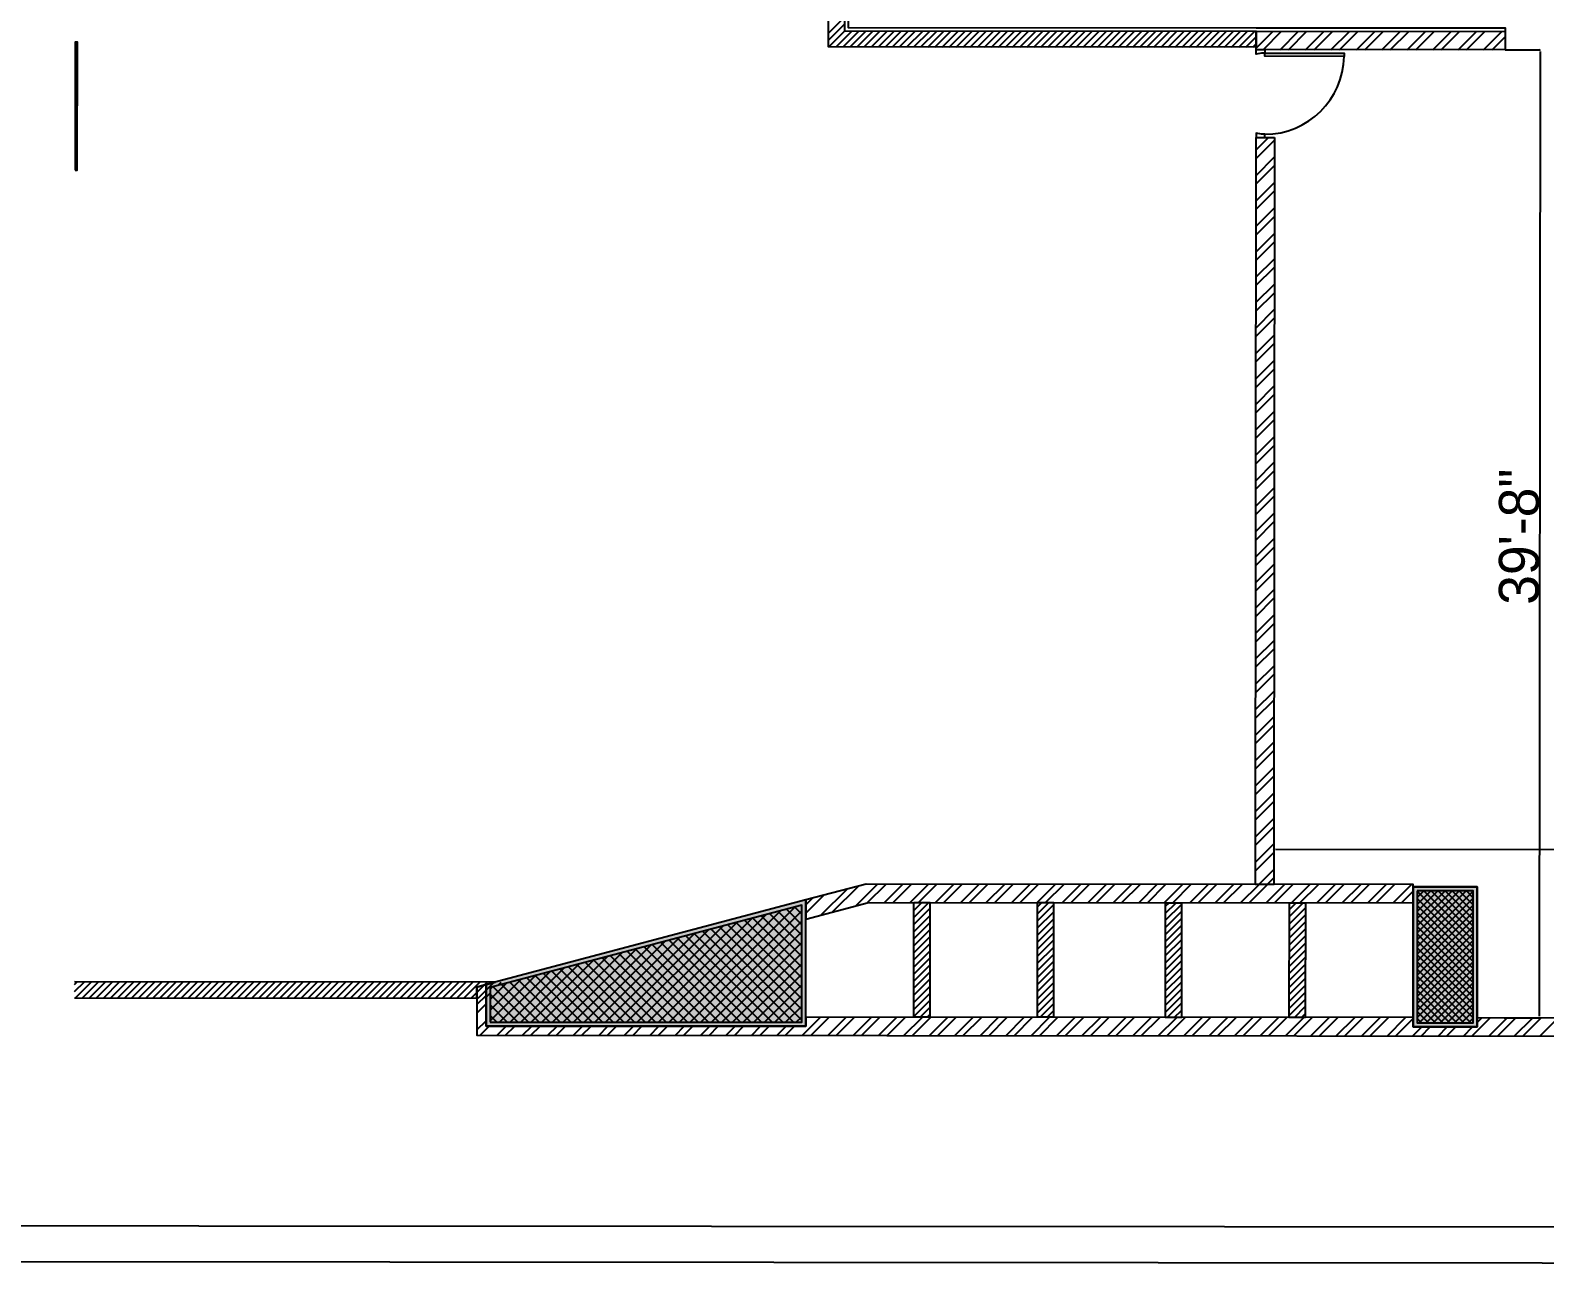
# Model space of a CAD drawing. Header units: millimetres. Extents: x -957 to 3394, y -3 to 3008.
# Drawn here: x 0 to 746, y -3 to 606 of the extents above; entities that cross this region are included whole.
import ezdxf

# ---------------------------------------------------------------- set-up
doc = ezdxf.new("R2010")
doc.units = ezdxf.units.MM
for name, color, linetype in [('HIDDEN', 7, 'CONTINUOUS'), ('PDF_0', 7, 'CONTINUOUS'), ('PDF_DOOR', 7, 'CONTINUOUS'), ('PDF_FRAMING-COLUMN', 7, 'CONTINUOUS'), ('PDF_FRAMING-COLUMN_HATCH', 7, 'CONTINUOUS'), ('PDF_HATCH', 7, 'CONTINUOUS'), ('PDF_HATCH_-_BRICK_WALL', 7, 'CONTINUOUS'), ('PDF_HATCH_-_WALL', 7, 'CONTINUOUS'), ('PDF_ID_FINISH_LINE', 7, 'CONTINUOUS'), ('PDF_TEMPLATE', 7, 'CONTINUOUS'), ('PDF_TEXT', 7, 'CONTINUOUS'), ('PDF_WALL', 7, 'CONTINUOUS')]:
    doc.layers.add(name, color=color, linetype=linetype)
doc.styles.add('PDF_ARIAL', font='PDF_ARIAL')

msp = doc.modelspace()

# ---------------------------------------------------------------- linework, layer by layer
at = {"layer": 'HIDDEN', "color": 7}
msp.add_lwpolyline([(22.44, 536.98), (23.44, 536.98), (23.5, 599.9), (22.49, 599.9)], close=True, dxfattribs=at)
at = {"layer": 'HIDDEN'}
for points in [[(22.49, 599.9), (23.5, 599.9)], [(23.44, 536.98), (23.5, 599.9)], [(22.44, 536.98), (23.44, 536.98)]]:
    msp.add_lwpolyline(points, dxfattribs=at)
at = {"layer": 'HIDDEN', "color": 7}
msp.add_solid([(22.44, 536.98), (23.44, 536.98), (22.49, 599.9), (23.5, 599.9)], dxfattribs=at)
at = {"layer": 'PDF_0'}
msp.add_lwpolyline([(-926.17, 18.23), (-923.64, 2975.98), (3366.24, 2973.12), (3363.71, 15.38)], close=True, dxfattribs=at)
for points in [[(743.1, 595.95), (743.5, 596.34)], [(726.13, 596.16), (743.31, 596.15)], [(743.3, 595.36), (742.89, 120.84)], [(612.34, 221.87), (612.32, 202.96)], [(612.13, 202.77), (612.52, 203.16)], [(613.11, 202.96), (1040.83, 202.6)], [(725.72, 120.07), (742.9, 120.05)], [(742.7, 119.86), (743.09, 120.25)]]:
    msp.add_lwpolyline(points, dxfattribs=at)
at = {"layer": 'PDF_0', "color": 7}
msp.add_lwpolyline([(680.94, 184.41), (712.4, 184.39), (712.34, 115.56), (680.88, 115.58)], close=True, dxfattribs=at)
msp.add_solid([(680.94, 184.41), (712.4, 184.39), (680.88, 115.58), (712.34, 115.56)], dxfattribs=at)
at = {"layer": 'PDF_DOOR'}
for points in [[(603.61, 596.27), (607.94, 596.26), (607.94, 594.62), (606.21, 594.62), (603.61, 594.1)], [(607.94, 594.62), (646.88, 594.59), (646.88, 592.98), (607.94, 593.02)], [(603.58, 553), (607.9, 553), (607.91, 554.64), (606.17, 554.64), (603.58, 555.17)]]:
    msp.add_lwpolyline(points, close=True, dxfattribs=at)
msp.add_arc((607.8, 593.73), 39.09, 270.15889, 358.90954, dxfattribs=at)
at = {"layer": 'PDF_FRAMING-COLUMN'}
for points in [[(680.94, 184.41), (680.88, 115.58), (712.34, 115.56), (712.4, 184.39)], [(682.9, 182.44), (682.85, 117.55), (710.38, 117.53), (710.43, 182.42)], [(224.65, 115.97), (381.97, 115.84), (382.02, 177.98), (224.67, 136.43)], [(226.62, 117.94), (380.01, 117.81), (380.06, 175.43), (226.63, 134.91)]]:
    msp.add_lwpolyline(points, close=True, dxfattribs=at)
at = {"layer": 'PDF_FRAMING-COLUMN_HATCH'}
for points in [[(682.88, 158.37), (706.98, 182.42)], [(682.88, 154.89), (710.43, 182.4)], [(682.88, 151.41), (710.43, 178.92)], [(682.89, 168.8), (696.55, 182.43)], [(682.89, 165.32), (700.03, 182.43)], [(682.89, 161.84), (703.5, 182.43)], [(682.9, 179.23), (686.12, 182.44)], [(682.9, 175.75), (689.6, 182.44)], [(682.9, 172.27), (693.08, 182.44)], [(682.9, 182.26), (710.41, 154.71)], [(686.2, 182.44), (710.41, 158.18)], [(689.68, 182.44), (710.42, 161.66)], [(693.15, 182.44), (710.42, 165.14)], [(696.63, 182.43), (710.42, 168.61)], [(700.1, 182.43), (710.43, 172.09)], [(703.58, 182.43), (710.43, 175.57)], [(707.06, 182.42), (710.43, 179.04)], [(314.67, 117.86), (369.55, 172.66)], [(319.88, 117.86), (376.65, 174.53)], [(325.1, 117.86), (380.05, 172.72)], [(368.33, 172.33), (380.04, 160.6)], [(372.46, 173.42), (380.05, 165.82)], [(376.58, 174.51), (380.05, 171.03)], [(682.87, 147.94), (710.43, 175.45)], [(682.87, 144.46), (710.43, 171.97)], [(682.89, 171.83), (710.4, 144.28)], [(682.9, 178.79), (710.41, 151.23)], [(682.9, 175.31), (710.41, 147.76)], [(293.81, 117.88), (341.17, 165.16)], [(299.03, 117.88), (348.27, 167.03)], [(304.24, 117.87), (355.36, 168.91)], [(309.46, 117.87), (362.46, 170.78)], [(330.31, 117.85), (380.05, 167.5)], [(339.47, 164.71), (380.01, 124.1)], [(343.6, 165.8), (380.02, 129.32)], [(347.72, 166.89), (380.02, 134.53)], [(351.84, 167.98), (380.02, 139.75)], [(355.96, 169.07), (380.03, 144.96)], [(360.09, 170.16), (380.03, 150.18)], [(364.21, 171.24), (380.04, 155.39)], [(682.87, 140.99), (710.42, 168.49)], [(682.87, 137.51), (710.42, 165.02)], [(682.89, 168.36), (710.4, 140.8)], [(682.89, 164.88), (710.4, 137.33)], [(272.95, 117.9), (312.79, 157.66)], [(278.17, 117.9), (319.88, 159.54)], [(283.38, 117.89), (326.98, 161.41)], [(288.6, 117.89), (334.07, 163.29)], [(310.61, 157.09), (349.8, 117.83)], [(314.73, 158.18), (355.01, 117.83)], [(318.86, 159.27), (360.23, 117.83)], [(322.98, 160.36), (365.44, 117.82)], [(327.1, 161.44), (370.66, 117.82)], [(331.23, 162.53), (375.87, 117.81)], [(335.35, 163.62), (380.01, 118.89)], [(335.53, 117.85), (380.04, 162.29)], [(340.74, 117.84), (380.04, 157.07)], [(682.86, 134.03), (710.42, 161.54)], [(682.86, 130.56), (710.41, 158.06)], [(682.88, 157.93), (710.39, 130.37)], [(682.89, 161.41), (710.39, 133.85)], [(252.1, 117.92), (284.4, 150.17)], [(257.31, 117.91), (291.5, 152.04)], [(262.53, 117.91), (298.59, 153.92)], [(267.74, 117.9), (305.69, 155.79)], [(281.75, 149.47), (313.3, 117.87)], [(285.87, 150.56), (318.51, 117.86)], [(290, 151.64), (323.73, 117.86)], [(294.12, 152.73), (328.94, 117.85)], [(298.24, 153.82), (334.16, 117.85)], [(302.36, 154.91), (339.37, 117.84)], [(306.49, 156), (344.58, 117.84)], [(345.96, 117.84), (380.04, 151.86)], [(682.85, 123.6), (710.41, 151.11)], [(682.86, 127.08), (710.41, 154.59)], [(682.88, 154.45), (710.39, 126.9)], [(682.88, 150.98), (710.38, 123.42)], [(231.24, 117.94), (256.02, 142.67)], [(236.45, 117.93), (263.11, 144.55)], [(241.67, 117.93), (270.21, 146.42)], [(246.88, 117.92), (277.3, 148.29)], [(252.89, 141.85), (276.8, 117.9)], [(257.01, 142.93), (282.01, 117.89)], [(261.13, 144.02), (287.22, 117.89)], [(265.26, 145.11), (292.44, 117.88)], [(269.38, 146.2), (297.65, 117.88)], [(273.5, 147.29), (302.87, 117.87)], [(277.63, 148.38), (308.08, 117.87)], [(351.17, 117.83), (380.03, 146.64)], [(682.85, 120.13), (710.41, 147.64)], [(682.87, 147.5), (710.38, 119.95)], [(682.87, 144.02), (709.32, 117.53)], [(683.75, 117.55), (710.4, 144.16)], [(226.62, 118.53), (248.92, 140.8)], [(226.62, 123.75), (241.82, 138.92)], [(226.63, 128.96), (234.73, 137.05)], [(226.63, 134.18), (227.63, 135.18)], [(228.15, 135.31), (245.51, 117.92)], [(232.27, 136.4), (250.72, 117.92)], [(236.4, 137.49), (255.94, 117.91)], [(240.52, 138.58), (261.15, 117.91)], [(244.64, 139.67), (266.37, 117.91)], [(248.77, 140.76), (271.58, 117.9)], [(356.39, 117.83), (380.03, 141.43)], [(361.6, 117.82), (380.02, 136.21)], [(682.86, 137.07), (702.37, 117.53)], [(682.87, 140.55), (705.85, 117.53)], [(687.22, 117.55), (710.4, 140.68)], [(690.7, 117.54), (710.4, 137.21)], [(226.63, 131.62), (240.29, 117.93)], [(366.82, 117.82), (380.02, 131)], [(682.86, 133.59), (698.89, 117.54)], [(682.86, 130.12), (695.42, 117.54)], [(694.18, 117.54), (710.39, 133.73)], [(697.65, 117.54), (710.39, 130.25)], [(701.13, 117.53), (710.39, 126.78)], [(226.62, 121.19), (229.87, 117.94)], [(226.63, 126.4), (235.08, 117.93)], [(372.03, 117.82), (380.01, 125.78)], [(377.24, 117.81), (380.01, 120.57)], [(682.85, 123.17), (688.46, 117.54)], [(682.85, 119.69), (684.99, 117.55)], [(682.86, 126.64), (691.94, 117.54)], [(704.6, 117.53), (710.38, 123.3)], [(708.08, 117.53), (710.38, 119.82)]]:
    msp.add_lwpolyline(points, dxfattribs=at)
for points in [[(680.94, 184.41), (680.88, 115.58), (712.4, 184.39), (712.34, 115.56)], [(682.9, 182.44), (682.85, 117.55), (710.43, 182.42), (710.38, 117.53)], [(224.65, 115.97), (381.97, 115.84), (224.67, 136.43), (382.02, 177.98)], [(226.62, 117.94), (380.01, 117.81), (226.63, 134.91), (380.06, 175.43)]]:
    msp.add_solid(points, dxfattribs=at)
at = {"layer": 'PDF_HATCH'}
for points in [[(393.2, 604.38), (401.08, 612.24)], [(393.2, 600.91), (401.07, 608.77)], [(393.39, 597.63), (401.27, 605.49)], [(396.87, 597.62), (404.74, 605.48)], [(400.35, 597.62), (408.22, 605.48)], [(403.82, 597.62), (411.69, 605.48)], [(407.3, 597.61), (415.17, 605.47)], [(410.77, 597.61), (418.65, 605.47)], [(414.25, 597.61), (422.12, 605.47)], [(417.73, 597.61), (425.6, 605.46)], [(421.2, 597.6), (429.08, 605.46)], [(424.68, 597.6), (432.55, 605.46)], [(428.16, 597.6), (436.03, 605.46)], [(431.63, 597.59), (439.51, 605.45)], [(435.11, 597.59), (442.98, 605.45)], [(438.59, 597.59), (446.46, 605.45)], [(442.06, 597.58), (449.93, 605.44)], [(445.54, 597.58), (453.41, 605.44)], [(449.01, 597.58), (456.89, 605.44)], [(452.49, 597.58), (460.36, 605.43)], [(455.97, 597.57), (463.84, 605.43)], [(459.44, 597.57), (467.32, 605.43)], [(462.92, 597.57), (470.79, 605.43)], [(466.4, 597.56), (474.27, 605.42)], [(469.87, 597.56), (477.74, 605.42)], [(473.35, 597.56), (481.22, 605.42)], [(476.82, 597.55), (484.7, 605.41)], [(480.3, 597.55), (488.17, 605.41)], [(483.78, 597.55), (491.65, 605.41)], [(487.25, 597.55), (495.13, 605.41)], [(490.73, 597.54), (498.6, 605.4)], [(494.21, 597.54), (502.08, 605.4)], [(497.68, 597.54), (505.56, 605.4)], [(501.16, 597.53), (509.03, 605.39)], [(504.64, 597.53), (512.51, 605.39)], [(508.11, 597.53), (515.98, 605.39)], [(511.59, 597.52), (519.46, 605.38)], [(515.06, 597.52), (522.94, 605.38)], [(518.54, 597.52), (526.41, 605.38)], [(522.02, 597.52), (529.89, 605.38)], [(525.49, 597.51), (533.37, 605.37)], [(528.97, 597.51), (536.84, 605.37)], [(532.45, 597.51), (540.32, 605.37)], [(535.92, 597.5), (543.8, 605.36)], [(539.4, 597.5), (547.27, 605.36)], [(542.88, 597.5), (550.75, 605.36)], [(546.35, 597.5), (554.22, 605.35)], [(549.83, 597.49), (557.7, 605.35)], [(553.3, 597.49), (561.18, 605.35)], [(556.78, 597.49), (564.65, 605.35)], [(560.26, 597.48), (568.13, 605.34)], [(563.73, 597.48), (571.61, 605.34)], [(567.21, 597.48), (575.08, 605.34)], [(570.69, 597.47), (578.56, 605.33)], [(574.16, 597.47), (582.03, 605.33)], [(577.64, 597.47), (585.51, 605.33)], [(581.11, 597.47), (588.99, 605.32)], [(584.59, 597.46), (592.46, 605.32)], [(588.07, 597.46), (595.94, 605.32)], [(591.54, 597.46), (599.42, 605.32)], [(595.02, 597.45), (602.89, 605.31)], [(598.5, 597.45), (603.62, 602.57)], [(601.97, 597.45), (603.62, 599.09)], [(435.11, 169.35), (442.53, 176.75)], [(435.11, 165.87), (442.98, 173.73)], [(435.12, 176.3), (435.58, 176.76)], [(435.12, 172.82), (439.05, 176.75)], [(496.07, 167.68), (503.95, 175.54)], [(496.07, 164.21), (503.94, 172.07)], [(496.08, 174.64), (498.15, 176.7)], [(496.08, 171.16), (501.63, 176.7)], [(559, 171.46), (564.2, 176.65)], [(559, 167.98), (566.87, 175.84)], [(559, 164.51), (566.87, 172.37)], [(559.01, 174.94), (560.72, 176.65)], [(619.96, 169.8), (626.77, 176.59)], [(619.96, 166.32), (627.83, 174.18)], [(619.97, 173.27), (623.3, 176.6)], [(435.1, 158.92), (442.98, 166.78)], [(435.11, 162.39), (442.98, 170.25)], [(496.06, 157.25), (503.94, 165.11)], [(496.07, 160.73), (503.94, 168.59)], [(558.99, 157.55), (566.87, 165.41)], [(559, 161.03), (566.87, 168.89)], [(619.96, 162.84), (627.83, 170.7)], [(619.96, 159.37), (627.83, 167.23)], [(435.1, 155.44), (442.97, 163.3)], [(435.1, 151.97), (442.97, 159.83)], [(496.06, 153.78), (503.93, 161.64)], [(496.06, 150.3), (503.93, 158.16)], [(558.99, 154.08), (566.86, 161.94)], [(558.99, 150.6), (566.86, 158.46)], [(619.95, 155.89), (627.83, 163.75)], [(619.95, 152.41), (627.82, 160.27)], [(619.95, 148.94), (627.82, 156.8)], [(435.09, 148.49), (442.97, 156.35)], [(435.09, 145.01), (442.96, 152.87)], [(435.09, 141.54), (442.96, 149.4)], [(496.05, 146.83), (503.93, 154.68)], [(496.05, 143.35), (503.92, 151.21)], [(558.98, 147.13), (566.86, 154.98)], [(558.98, 143.65), (566.85, 151.51)], [(619.94, 145.46), (627.82, 153.32)], [(619.94, 141.99), (627.81, 149.84)], [(435.08, 134.58), (442.96, 142.44)], [(435.09, 138.06), (442.96, 145.92)], [(496.05, 139.87), (503.92, 147.73)], [(496.05, 136.4), (503.92, 144.26)], [(558.97, 136.7), (566.85, 144.56)], [(558.98, 140.17), (566.85, 148.03)], [(619.94, 138.51), (627.81, 146.37)], [(619.94, 135.03), (627.81, 142.89)], [(435.08, 131.11), (442.95, 138.97)], [(435.08, 127.63), (442.95, 135.49)], [(496.04, 132.92), (503.92, 140.78)], [(496.04, 129.44), (503.91, 137.3)], [(558.97, 133.22), (566.84, 141.08)], [(558.97, 129.74), (566.84, 137.6)], [(619.93, 131.56), (627.8, 139.42)], [(619.93, 128.08), (627.8, 135.94)], [(435.07, 124.16), (442.95, 132.01)], [(435.07, 120.68), (442.94, 128.54)], [(496.03, 122.49), (503.91, 130.35)], [(496.04, 125.97), (503.91, 133.83)], [(497.28, 120.26), (503.9, 126.87)], [(558.96, 122.79), (566.84, 130.65)], [(558.97, 126.27), (566.84, 134.13)], [(559.86, 120.21), (566.83, 127.17)], [(619.92, 121.13), (627.8, 128.99)], [(619.93, 124.6), (627.8, 132.46)], [(438.19, 120.32), (442.94, 125.06)], [(441.66, 120.31), (442.94, 121.59)], [(500.76, 120.26), (503.9, 123.4)], [(563.33, 120.21), (566.83, 123.7)], [(566.81, 120.21), (566.83, 120.22)], [(622.43, 120.16), (627.79, 125.51)], [(625.91, 120.15), (627.79, 122.03)]]:
    msp.add_lwpolyline(points, dxfattribs=at)
at = {"layer": 'PDF_HATCH_-_BRICK_WALL'}
for points in [[(603.61, 597), (611.93, 605.3)], [(607.05, 596.26), (616.1, 605.3)], [(615.39, 596.26), (624.45, 605.29)], [(619.56, 596.25), (628.62, 605.29)], [(627.91, 596.24), (636.96, 605.28)], [(632.08, 596.24), (641.13, 605.28)], [(640.42, 596.23), (649.48, 605.27)], [(644.59, 596.23), (653.65, 605.27)], [(652.94, 596.22), (661.99, 605.26)], [(657.11, 596.22), (666.16, 605.26)], [(665.45, 596.21), (674.51, 605.25)], [(669.62, 596.21), (678.68, 605.25)], [(677.97, 596.2), (687.02, 605.24)], [(682.14, 596.2), (691.19, 605.24)], [(690.48, 596.19), (699.54, 605.23)], [(694.65, 596.19), (703.71, 605.23)], [(703, 596.18), (712.05, 605.22)], [(707.17, 596.18), (716.22, 605.22)], [(715.51, 596.17), (724.56, 605.21)], [(719.68, 596.17), (726.13, 602.61)], [(603.57, 546.94), (609.64, 553)], [(603.57, 542.77), (612.62, 551.81)], [(603.56, 534.43), (612.62, 543.47)], [(603.56, 530.26), (612.61, 539.29)], [(603.55, 521.91), (612.6, 530.95)], [(603.55, 517.74), (612.6, 526.78)], [(603.54, 509.4), (612.59, 518.44)], [(603.54, 505.23), (612.59, 514.27)], [(603.53, 496.88), (612.58, 505.92)], [(603.53, 492.71), (612.58, 501.75)], [(603.52, 484.37), (612.57, 493.41)], [(603.52, 480.2), (612.57, 489.24)], [(603.51, 471.85), (612.56, 480.89)], [(603.5, 467.68), (612.56, 476.72)], [(603.49, 455.17), (612.55, 464.21)], [(603.5, 459.34), (612.55, 468.38)], [(603.49, 446.82), (612.54, 455.86)], [(603.48, 442.65), (612.54, 451.69)], [(603.48, 434.31), (612.53, 443.35)], [(603.47, 430.14), (612.53, 439.18)], [(603.46, 417.62), (612.52, 426.66)], [(603.47, 421.8), (612.52, 430.83)], [(603.45, 409.28), (612.51, 418.32)], [(603.45, 405.11), (612.5, 414.15)], [(603.44, 396.77), (612.5, 405.8)], [(603.44, 392.59), (612.49, 401.63)], [(603.43, 384.25), (612.49, 393.29)], [(603.43, 380.08), (612.48, 389.12)], [(603.42, 371.74), (612.48, 380.77)], [(603.42, 367.56), (612.47, 376.6)], [(603.41, 359.22), (612.47, 368.26)], [(603.41, 355.05), (612.46, 364.09)], [(603.4, 346.71), (612.45, 355.74)], [(603.4, 342.53), (612.45, 351.57)], [(603.39, 334.19), (612.44, 343.23)], [(603.39, 330.02), (612.44, 339.06)], [(603.38, 321.68), (612.43, 330.71)], [(603.38, 317.5), (612.43, 326.54)], [(603.37, 309.16), (612.42, 318.2)], [(603.37, 304.99), (612.42, 314.03)], [(603.36, 296.65), (612.41, 305.69)], [(603.35, 292.48), (612.41, 301.51)], [(603.35, 284.13), (612.4, 293.17)], [(603.34, 279.96), (612.4, 289)], [(603.33, 267.45), (612.39, 276.48)], [(603.34, 271.62), (612.39, 280.66)], [(603.32, 254.93), (612.38, 263.97)], [(603.33, 259.1), (612.38, 268.14)], [(603.32, 246.59), (612.37, 255.63)], [(603.31, 242.42), (612.37, 251.45)], [(603.3, 234.07), (612.36, 243.11)], [(603.3, 229.9), (612.35, 238.94)], [(603.29, 221.56), (612.35, 230.6)], [(603.29, 217.39), (612.34, 226.42)], [(603.28, 209.04), (612.34, 218.08)], [(603.28, 204.87), (612.33, 213.91)], [(603.27, 196.53), (612.33, 205.57)], [(603.27, 192.36), (612.32, 201.4)], [(604.91, 185.66), (612.32, 193.05)], [(609.08, 185.65), (612.31, 188.88)], [(382.02, 171.45), (390.91, 180.33)], [(389.52, 170.61), (402.27, 183.33)], [(395.2, 172.11), (407.95, 184.83)], [(406.56, 175.11), (417.29, 185.82)], [(412.24, 176.61), (421.46, 185.81)], [(420.75, 176.77), (429.8, 185.81)], [(424.92, 176.77), (433.97, 185.8)], [(433.26, 176.76), (442.32, 185.8)], [(437.43, 176.75), (446.49, 185.79)], [(445.78, 176.75), (454.83, 185.79)], [(449.95, 176.74), (459, 185.78)], [(458.29, 176.74), (467.34, 185.77)], [(462.46, 176.73), (471.52, 185.77)], [(470.81, 176.73), (479.86, 185.76)], [(474.98, 176.72), (484.03, 185.76)], [(483.32, 176.72), (492.37, 185.75)], [(487.49, 176.71), (496.55, 185.75)], [(495.84, 176.7), (504.89, 185.74)], [(500.01, 176.7), (509.06, 185.74)], [(508.35, 176.69), (517.4, 185.73)], [(512.52, 176.69), (521.58, 185.73)], [(520.87, 176.68), (529.92, 185.72)], [(525.04, 176.68), (534.09, 185.72)], [(533.38, 176.67), (542.43, 185.71)], [(537.55, 176.67), (546.61, 185.71)], [(545.89, 176.66), (554.95, 185.7)], [(550.07, 176.66), (559.12, 185.7)], [(558.41, 176.65), (567.46, 185.69)], [(562.58, 176.65), (571.63, 185.69)], [(570.92, 176.64), (579.98, 185.68)], [(575.1, 176.64), (584.15, 185.67)], [(583.44, 176.63), (592.49, 185.67)], [(587.61, 176.63), (596.66, 185.66)], [(595.95, 176.62), (605.01, 185.66)], [(600.13, 176.62), (609.18, 185.65)], [(608.47, 176.61), (617.52, 185.65)], [(612.64, 176.6), (621.69, 185.64)], [(620.98, 176.6), (630.04, 185.64)], [(625.15, 176.59), (634.21, 185.63)], [(633.5, 176.59), (642.55, 185.62)], [(637.67, 176.58), (646.72, 185.62)], [(646.01, 176.58), (655.07, 185.61)], [(650.18, 176.57), (659.24, 185.61)], [(658.53, 176.57), (667.58, 185.6)], [(662.7, 176.56), (671.75, 185.6)], [(671.04, 176.55), (680.1, 185.59)], [(675.21, 176.55), (680.94, 182.26)], [(382.02, 175.62), (385.24, 178.83)], [(220.14, 134.89), (220.33, 135.08)], [(220.13, 122.38), (224.66, 126.9)], [(220.14, 126.55), (224.66, 131.07)], [(380.24, 111.32), (389.29, 120.36)], [(384.41, 111.32), (393.46, 120.35)], [(392.75, 111.31), (401.8, 120.35)], [(396.92, 111.3), (405.98, 120.34)], [(405.26, 111.3), (414.32, 120.34)], [(409.44, 111.29), (418.49, 120.33)], [(417.78, 111.29), (426.83, 120.32)], [(421.95, 111.28), (431.01, 120.32)], [(430.29, 111.28), (439.35, 120.31)], [(434.47, 111.27), (443.52, 120.31)], [(442.81, 111.26), (451.86, 120.3)], [(446.98, 111.26), (456.03, 120.3)], [(455.32, 111.25), (464.38, 120.29)], [(459.5, 111.25), (468.55, 120.29)], [(467.84, 111.24), (476.89, 120.28)], [(472.01, 111.24), (481.06, 120.28)], [(480.35, 111.23), (489.41, 120.27)], [(484.53, 111.23), (493.58, 120.27)], [(492.87, 111.22), (501.92, 120.26)], [(497.04, 111.22), (506.09, 120.26)], [(505.38, 111.21), (514.44, 120.25)], [(509.55, 111.21), (518.61, 120.25)], [(517.9, 111.2), (526.95, 120.24)], [(522.07, 111.2), (531.12, 120.24)], [(530.41, 111.19), (539.47, 120.23)], [(534.58, 111.19), (543.64, 120.22)], [(542.93, 111.18), (551.98, 120.22)], [(547.1, 111.18), (556.15, 120.21)], [(555.44, 111.17), (564.5, 120.21)], [(559.61, 111.16), (568.67, 120.2)], [(567.96, 111.16), (577.01, 120.2)], [(572.13, 111.15), (581.18, 120.19)], [(580.47, 111.15), (589.53, 120.19)], [(584.64, 111.14), (593.7, 120.18)], [(592.99, 111.14), (602.04, 120.17)], [(597.16, 111.13), (606.21, 120.17)], [(605.5, 111.13), (614.56, 120.16)], [(609.67, 111.12), (618.73, 120.16)], [(618.02, 111.11), (627.07, 120.15)], [(622.19, 111.11), (631.24, 120.15)], [(630.53, 111.1), (639.59, 120.14)], [(634.7, 111.1), (643.76, 120.14)], [(643.05, 111.09), (652.1, 120.13)], [(647.22, 111.09), (656.27, 120.13)], [(655.56, 111.08), (664.61, 120.12)], [(659.73, 111.08), (668.79, 120.12)], [(668.08, 111.07), (677.13, 120.11)], [(672.25, 111.07), (680.88, 119.69)], [(709.79, 111.04), (718.84, 120.07)], [(712.35, 117.75), (714.67, 120.08)], [(718.13, 111.03), (727.19, 120.07)], [(722.31, 111.03), (731.36, 120.06)], [(730.65, 111.02), (739.7, 120.06)], [(734.82, 111.01), (743.87, 120.05)], [(743.16, 111.01), (752.22, 120.05)], [(220.13, 114.04), (224.65, 118.56)], [(221.71, 111.45), (226.24, 115.97)], [(230.06, 111.45), (234.59, 115.97)], [(234.23, 111.44), (238.76, 115.96)], [(242.57, 111.44), (247.1, 115.96)], [(246.74, 111.43), (251.27, 115.95)], [(255.09, 111.43), (259.61, 115.95)], [(259.26, 111.42), (263.79, 115.94)], [(267.6, 111.41), (272.13, 115.93)], [(271.77, 111.41), (276.3, 115.93)], [(280.12, 111.4), (284.64, 115.92)], [(284.29, 111.4), (288.82, 115.92)], [(292.63, 111.39), (297.16, 115.91)], [(296.8, 111.39), (301.33, 115.91)], [(305.15, 111.38), (309.67, 115.9)], [(309.32, 111.38), (313.85, 115.9)], [(317.66, 111.37), (322.19, 115.89)], [(321.83, 111.37), (326.36, 115.89)], [(330.18, 111.36), (334.7, 115.88)], [(334.35, 111.36), (338.87, 115.88)], [(342.69, 111.35), (347.22, 115.87)], [(346.86, 111.35), (351.39, 115.87)], [(355.21, 111.34), (359.73, 115.86)], [(359.38, 111.34), (363.9, 115.86)], [(367.72, 111.33), (372.25, 115.85)], [(371.89, 111.33), (376.42, 115.84)], [(680.59, 111.06), (685.12, 115.58)], [(684.76, 111.06), (689.29, 115.58)], [(693.11, 111.05), (697.63, 115.57)], [(697.28, 111.05), (701.8, 115.57)], [(705.62, 111.04), (710.15, 115.56)]]:
    msp.add_lwpolyline(points, dxfattribs=at)
at = {"layer": 'PDF_HATCH_-_WALL'}
for points in [[(22.09, 136.41), (23.47, 137.79)], [(22.09, 132.93), (26.95, 137.78)], [(22.55, 129.92), (30.42, 137.78)], [(26.03, 129.92), (33.9, 137.78)], [(29.5, 129.91), (37.38, 137.77)], [(32.98, 129.91), (40.85, 137.77)], [(36.46, 129.91), (44.33, 137.77)], [(39.93, 129.91), (47.8, 137.76)], [(43.41, 129.9), (51.28, 137.76)], [(46.88, 129.9), (54.76, 137.76)], [(50.36, 129.9), (58.23, 137.76)], [(53.84, 129.89), (61.71, 137.75)], [(57.31, 129.89), (65.19, 137.75)], [(60.79, 129.89), (68.66, 137.75)], [(64.27, 129.88), (72.14, 137.74)], [(67.74, 129.88), (75.62, 137.74)], [(71.22, 129.88), (79.09, 137.74)], [(74.7, 129.88), (82.57, 137.73)], [(78.17, 129.87), (86.04, 137.73)], [(81.65, 129.87), (89.52, 137.73)], [(85.12, 129.87), (93, 137.73)], [(88.6, 129.86), (96.47, 137.72)], [(92.08, 129.86), (99.95, 137.72)], [(95.55, 129.86), (103.43, 137.72)], [(99.03, 129.85), (106.9, 137.71)], [(102.51, 129.85), (110.38, 137.71)], [(105.98, 129.85), (113.86, 137.71)], [(109.46, 129.85), (117.33, 137.7)], [(112.94, 129.84), (120.81, 137.7)], [(116.41, 129.84), (124.28, 137.7)], [(119.89, 129.84), (127.76, 137.7)], [(123.36, 129.83), (131.24, 137.69)], [(126.84, 129.83), (134.71, 137.69)], [(130.32, 129.83), (138.19, 137.69)], [(133.79, 129.82), (141.67, 137.68)], [(137.27, 129.82), (145.14, 137.68)], [(140.75, 129.82), (148.62, 137.68)], [(144.22, 129.82), (152.1, 137.68)], [(147.7, 129.81), (155.57, 137.67)], [(151.17, 129.81), (159.05, 137.67)], [(154.65, 129.81), (162.52, 137.67)], [(158.13, 129.8), (166, 137.66)], [(161.6, 129.8), (169.48, 137.66)], [(165.08, 129.8), (172.95, 137.66)], [(168.56, 129.8), (176.43, 137.65)], [(172.03, 129.79), (179.91, 137.65)], [(175.51, 129.79), (183.38, 137.65)], [(178.99, 129.79), (186.86, 137.65)], [(182.46, 129.78), (190.33, 137.64)], [(185.94, 129.78), (193.81, 137.64)], [(189.41, 129.78), (197.29, 137.64)], [(192.89, 129.77), (200.76, 137.63)], [(196.37, 129.77), (204.24, 137.63)], [(199.84, 129.77), (207.72, 137.63)], [(203.32, 129.77), (211.19, 137.62)], [(206.8, 129.76), (214.67, 137.62)], [(210.27, 129.76), (218.15, 137.62)], [(213.75, 129.76), (221.62, 137.62)], [(217.23, 129.75), (225.1, 137.61)], [(220.7, 129.75), (228.57, 137.61)], [(230.68, 136.24), (232.05, 137.61)], [(235.45, 137.52), (235.53, 137.6)], [(224.18, 129.75), (226.74, 132.31)]]:
    msp.add_lwpolyline(points, dxfattribs=at)
at = {"layer": 'PDF_ID_FINISH_LINE'}
msp.add_lwpolyline([(22.68, 825.86), (115.13, 825.78), (401.26, 825.54), (403.03, 825.54), (402.84, 607.25), (603.62, 607.08), (726.14, 606.98), (726.14, 605.21)], dxfattribs=at)
at = {"layer": 'PDF_TEMPLATE'}
msp.add_lwpolyline([(-954.85, 3007.97), (3394.04, 3004.31), (3391.47, -2.9), (-957.42, 0.77)], close=True, dxfattribs=at)
at = {"layer": 'PDF_WALL'}
for points in [[(115.13, 824.01), (401.26, 823.77), (401.07, 605.49), (603.62, 605.31), (603.62, 597.45), (393.2, 597.63), (393.26, 668.42), (393.25, 662.52)], [(22.09, 129.92), (220.14, 129.75), (220.14, 135.02), (224.67, 136.43), (229.15, 137.61), (22.09, 137.79)]]:
    msp.add_lwpolyline(points, dxfattribs=at)
for points in [[(603.62, 605.31), (726.14, 605.21), (726.13, 596.16), (603.61, 596.27)], [(612.62, 552.99), (612.31, 185.65), (603.26, 185.66), (603.58, 553)], [(680.93, 176.55), (680.94, 185.59), (411.69, 185.82), (382.02, 177.98), (382.02, 168.62), (412.87, 176.78)], [(435.12, 176.76), (442.98, 176.75), (442.94, 120.31), (435.07, 120.32)], [(496.08, 176.7), (503.95, 176.7), (503.9, 120.26), (496.03, 120.27)], [(559.01, 176.65), (566.87, 176.64), (566.83, 120.21), (558.96, 120.21)], [(619.97, 176.6), (627.84, 176.59), (627.79, 120.15), (619.92, 120.16)], [(680.88, 120.11), (381.98, 120.36), (381.97, 115.84), (224.65, 115.98), (224.67, 136.43), (220.14, 135.02), (220.12, 111.46), (1026.98, 110.76), (1026.99, 115.29), (995.52, 115.31), (995.53, 119.84), (712.35, 120.08), (712.34, 115.56), (680.88, 115.58)]]:
    msp.add_lwpolyline(points, close=True, dxfattribs=at)

# ---------------------------------------------------------------- texts
at = {"layer": 'PDF_TEXT', "insert": (742.98, 323.18), "char_height": 19.665, "width": 76.4754, "attachment_point": 7, "rotation": 89.951, "style": 'PDF_ARIAL'}
msp.add_mtext('39\'-8"', dxfattribs=at)

doc.saveas('drawing.dxf')
